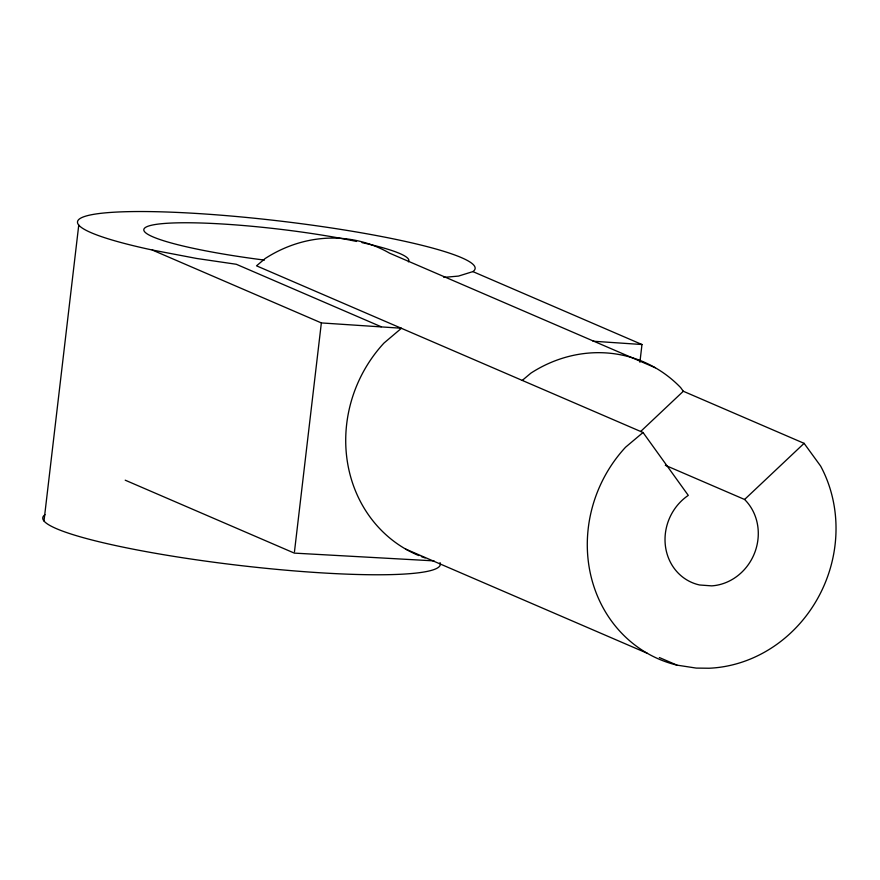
<?xml version="1.0" encoding="UTF-8"?>
<svg xmlns="http://www.w3.org/2000/svg" width="880" height="880" viewBox="0 0 880 880"><rect width="100%" height="100%" fill="white"/><g stroke="black" fill="none" stroke-linecap="round" stroke-linejoin="round"><path stroke-width="1.32" d="M44 520.993L78.76 225.049M294.47 551.749L321.354 322.927L152.251 250.008A200.145 24.387 6.7 0 1 203.863 213.928A200.145 24.387 6.7 0 1 472.89 271.601L641.982 344.52L639.903 362.23M640.662 431.486L683.32 391.259L804.1 443.344L820.633 466.07A133.43 122.617 -66.7 0 1 709.06 668.239L696.201 668.085L676.962 665.126L659.351 657.536M655.281 367.741L389.554 253.154A133.43 122.617 -66.7 0 0 265.21 258.5L256.52 265.826L643.038 432.498L688.281 495.385A50.039 45.98 -66.7 0 0 665.423 546.062A50.039 45.98 -66.7 0 0 699.644 584.991L711.711 585.871A50.039 45.98 -66.7 0 0 754.765 552.563A50.039 45.98 -66.7 0 0 744.59 499.477L804.1 443.344M522.247 380.413L530.937 373.098A133.43 122.617 -66.7 0 1 680.625 387.563L683.32 391.259M643.038 432.498L625.559 447.216A133.43 122.617 -66.7 0 0 676.962 665.126M472.89 271.601L458.48 276.089L443.828 277.387M434.016 560.879L294.316 553.113L125.213 480.183M321.354 322.927L401.467 328.24L383.988 343.046A133.43 122.617 -66.7 0 0 418.847 555.577M592.999 341.209L641.982 344.52M152.251 250.008L196.68 258.467L236.302 264.275L381.249 326.777M665.324 465.3L744.59 499.477M405.658 549.087L647.229 653.268M425.139 557.953A133.43 122.617 -66.7 0 1 421.355 556.578M440.011 562.628A200.145 24.387 6.7 0 1 232.507 564.608A200.145 24.387 6.7 0 1 45.012 514.701M264.385 260.084A133.43 16.247 6.7 0 1 152.79 224.961A133.43 16.247 6.7 0 1 356.587 241.45M362.01 242.616A133.43 16.247 6.7 0 1 408.386 261.855"/></g></svg>
